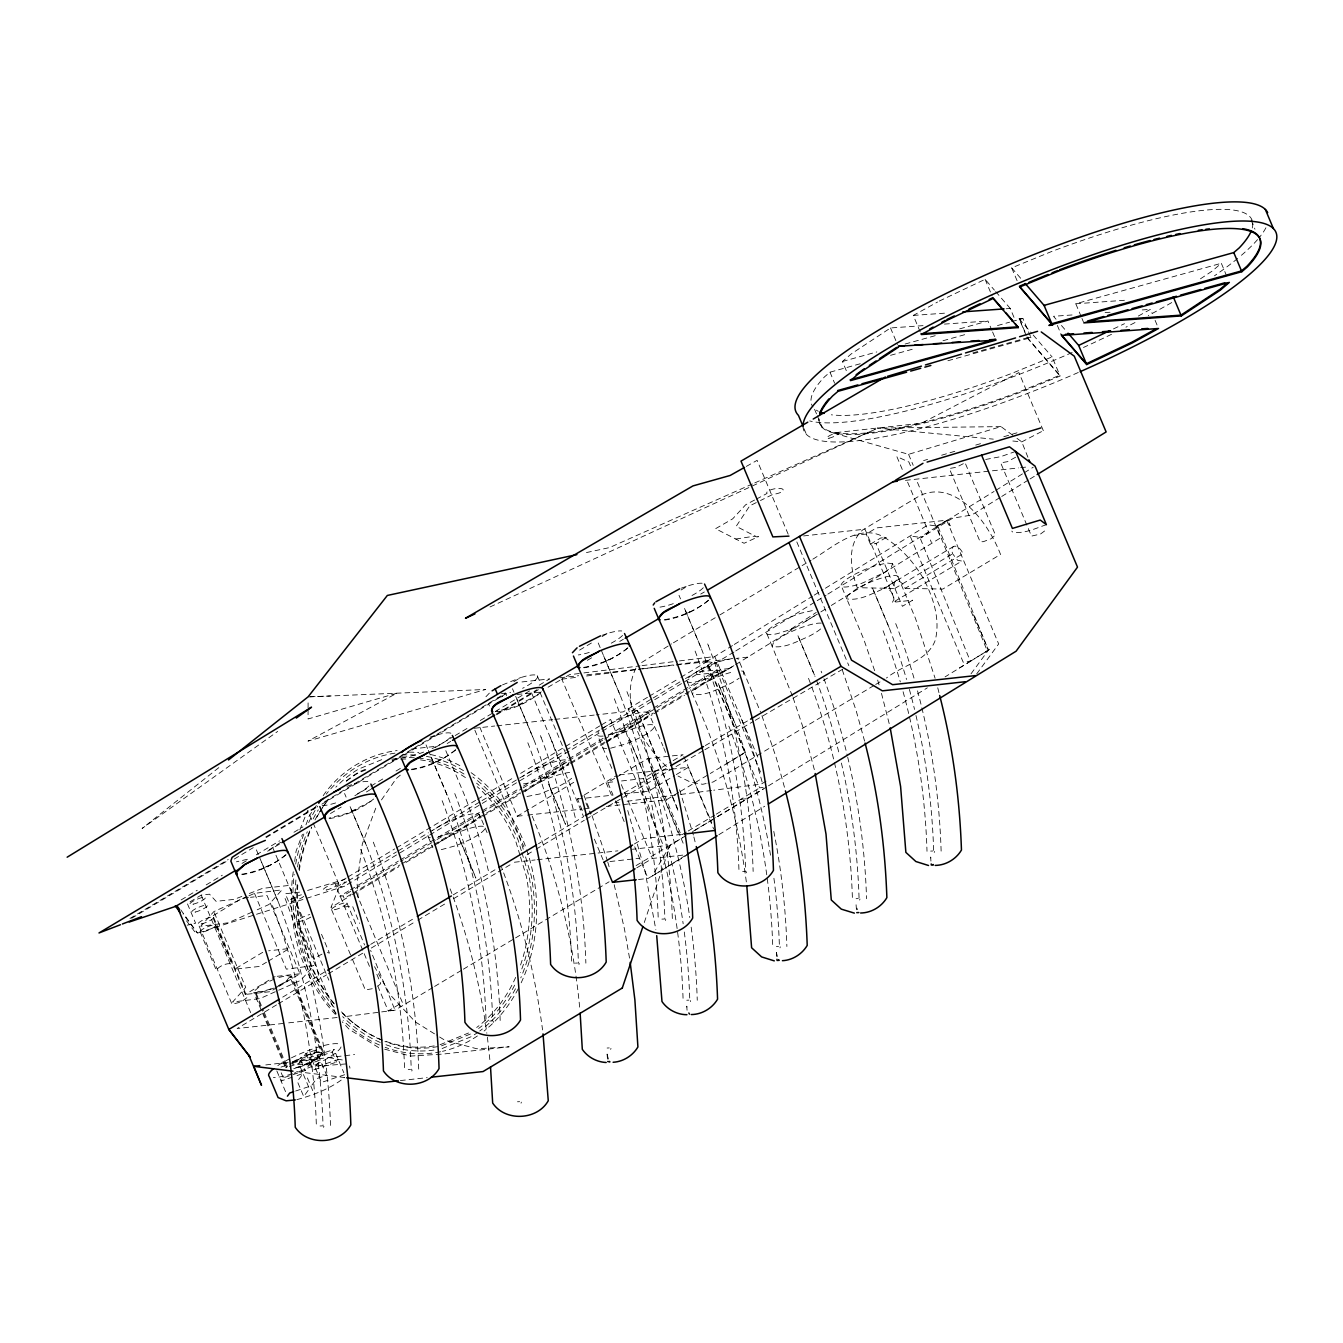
<?xml version="1.0" encoding="UTF-8"?>
<svg xmlns="http://www.w3.org/2000/svg" width="1343" height="1343" viewBox="0 0 1343 1343"><rect width="100%" height="100%" fill="white"/><g stroke="black" fill="none" stroke-linecap="round" stroke-linejoin="round"><path stroke-width="0.75" stroke-dasharray="5 3.75" d="M308.084 709.742L308.051 718.975L396.924 693.189L307.983 741.118L485.696 689.463L308.168 696.916M308.084 707.895L308.101 702.355M278.924 985.46L286.126 981.297L289.803 976.781L321.934 1053.214L318.257 1057.73L302.158 1065.687A18.701 3.861 -22.8 0 1 293.949 1068.105M293.278 871.792C285.79 921.902 300.328 977.016 335.246 1014.301M294.671 861.467L296.081 851.143L302.427 834.238M323.613 1127.365L323.915 1126.341M411.814 1071.026L412.116 1069.985M493.284 1022.426L493.586 1021.402M521.034 1103.174L521.353 1102.133M578.967 964.492L579.286 963.468M610.679 1049.403L610.981 1048.379M665.456 920.492L665.775 919.468M690.336 1001.609L690.655 1000.585M746.238 872.799L746.54 871.775M779.981 947.856L780.283 946.832M859.638 900.062L859.956 899.038M934.224 852.469L934.543 851.445M644.287 922.523L670.275 845.083L686.139 835.531M305.952 824.854L309.478 815.47L316.344 805.548M375.755 808.184L362.341 843.857L357.037 883.073L358.279 899.105M299.825 829.907L307.799 810.249L339.645 886.011L330.949 907.465L350.607 895.663M635.944 668.075C618.838 703.648 642.944 746.104 670.056 769.791M670.275 845.083L652.144 876.156L685.501 855.424M485.931 696.732L490.581 691.846M285.74 1067.719L286.831 1066.107M287.587 1065.872L286.563 1067.567M611.871 768.414L602.889 747.984L604.115 744.291M746.339 881.898C737.827 817.132 719.848 753.591 692.518 694.23L693.743 690.52L701.482 684.796A28.002 5.775 -22.8 0 1 732.993 671.903M792.454 696.01L772.191 646.436L773.417 642.743L781.156 637.002A28.002 5.775 -22.8 0 1 821.245 623.169M874.662 670.694L863.717 639.184L846.761 598.844L847.987 595.134L855.726 589.409A28.002 5.775 -22.8 0 1 894.22 575.509A28.002 5.775 -22.8 0 1 883.157 588.922C871.775 593.69 859.352 601.11 846.761 598.844L841.457 586.219M323.21 795.644C339.813 771.335 367.831 753.994 397.125 750.586M381.479 799.924L396.336 778.453L402.547 773.333M295.645 1091.02L311.475 1085.748L316.562 1078.681L326.634 1075.239L316.025 1049.991L308.84 1059.98L313.087 1070.086L336.455 1062.112L338.285 1059.56L315.101 1067.282L320.272 1060.097L310.199 1063.522L305.113 1070.606L283.339 1077.841L281.073 1080.997L292.035 1077.254M316.025 1049.991L305.952 1053.432L298.767 1063.421L309.377 1088.669L303.719 1096.543L297.34 1081.4L303.014 1073.51L293.865 1076.633M289.45 1066.594L332.208 1052.005L334.038 1049.454L343.858 1072.822M970.334 661.327L989.355 649.559L945.069 676.889M971.023 673.817L988.414 650.146L937.85 526.187L928.131 524.828L824.871 588.57M976.663 673.934L998.672 643.969L946.664 520.211L876.408 527.933L866.185 534.078L854.769 535.32M707.291 661.679L675.965 665.02M247.095 896.688L213.856 911.595L200.745 926.301L228.243 922.792L254.079 911.192M285.874 854.685C273.116 865.496 256.748 872.782 240.179 874.948M455.562 749.747C442.787 760.558 426.419 767.843 409.85 770.009M541.246 691.813C528.471 702.624 512.103 709.927 495.533 712.075M627.735 647.813C614.96 658.624 598.592 665.91 582.023 668.075M708.5 600.12C695.741 610.931 679.373 618.216 662.787 620.382M280.67 842.296L267.223 851.177M860.259 363.752L829.991 372.179L824.585 376.812A238.735 49.221 -22.8 0 0 812.951 406.929M846.308 370.668L842.447 361.485L851.412 353.797L890.527 327.961L923.699 325.594M285.992 854.937C272.881 865.328 256.479 872.262 239.91 874.461M329.572 818.592C345.755 815.956 361.368 808.805 374.193 798.581M455.663 749.998C442.569 760.39 426.167 767.34 409.598 769.522M627.836 648.065C614.993 658.389 598.894 664.953 582.677 667.572M708.617 600.371C695.775 610.696 679.659 617.26 663.459 619.878M525.264 791.363L532.181 786.343A28.002 5.775 -22.8 0 1 572.269 772.51M1226.713 276.121L1221.324 263.278L1212.36 270.967L1198.745 279.948M1015.644 457.224L1007.636 461.639L1000.686 462.865L1031.474 536.109L1040.456 534.061L1046.801 529.36M641.618 662.519L671.634 643.868M218.825 767.625L142.106 828.463L277.648 731.431M371.037 801.284L347.518 813.287L329.035 818.105M538.207 694.767L514.671 706.771L495.282 711.589M963.334 463.688L956.283 467.28L949.333 468.522L980.121 541.766L983.294 541.699L991.033 538.778L995.432 535.001L965.466 463.688M438.137 843.018L442.552 840.097A28.002 5.775 -22.8 0 1 481.029 826.197A28.002 5.775 -22.8 0 1 469.966 839.61L456.754 845.435L439.195 850.237M523.518 783.842A28.002 5.775 -22.8 0 0 528.487 782.969L541.078 779.058L567.233 761.783M608.161 735.175L620.735 731.264L648.635 712.848L662.955 745.919M607.439 741.47L611.854 738.549A28.002 5.775 -22.8 0 1 650.331 724.649A28.002 5.775 -22.8 0 1 639.268 738.062L626.056 743.888L609.957 748.42M812.33 610.612L801.385 613.113A28.002 5.775 -22.8 0 0 769.489 628.809A28.002 5.775 -22.8 0 0 777.463 633.627L790.037 629.716L816.242 612.425M377.954 986.031L380.724 983.664L375.839 971.744M289.803 1063.958L306.489 1055.262L315.756 1052.392A20.632 4.247 -22.8 0 1 323.545 1052.24L322.639 1054.977L312.734 1061.524A20.632 4.247 -22.8 0 1 293.731 1068.692M293.899 1061.641L315.521 1052.979A18.701 3.861 -22.8 0 1 321.934 1053.214M718.874 834.708L764.738 806.22M763.177 787.384L759.618 787.854L706.536 661.579L732.506 645.547M734.285 644.455L812.431 596.242M814.211 595.15L823.091 589.661M733.983 652.026L344.429 886.279M735.746 650.935L815.436 601.748M817.216 600.657L826.063 595.201M827.842 594.11L994.072 491.437M995.868 490.329L1022.577 473.81M1024.356 472.702L1033.254 467.196M999.981 497.548L971.677 515.04L952.59 518.213L920.996 537.821L928.718 532.382L906.424 479.333M1001.744 496.457L1028.285 480.055M1030.047 478.964L1035.369 475.674M733.916 665.675L686.29 694.331M735.645 664.6L815.738 615.077M820.842 611.921L829.554 606.532M831.283 605.458L940.738 537.771L916.06 479.065M726.11 763.999L744.744 752.5M766.047 781.156L761.179 784.161L713.737 790.204M716.373 814.11L759.618 787.854M766.735 786.914L693.29 831.283M768.498 785.823L927.325 687.834M817.367 614.104L806.069 621.054L802.577 621.44M959.389 668.059L970.351 661.293L919.854 537.334L910.118 535.975L963.216 662.25L970.351 661.293M693.139 831.3L715.819 817.618M717.565 816.561L763.193 789.046M513.798 681.69L520.698 677.56L526.691 675.915A28.002 5.775 -22.8 0 1 522.578 688.321M129.986 918.444L228.226 859.52M265.729 837.008L317.536 805.934M324.586 801.721L435.014 735.477L440.991 733.849A28.002 5.775 -22.8 0 1 451.584 733.664M436.794 734.42L505.639 693.122L506.697 695.64M131.648 918.259L228.595 860.108M266.3 837.495L316.562 807.344M321.9 804.138L507.301 692.938L510.609 692.568M579.588 650.096L591.659 642.861M602.017 636.649L607.187 633.543A28.002 5.775 -22.8 0 1 621.742 630.975M681.069 589.997L687.969 585.85A28.002 5.775 -22.8 0 1 702.523 583.282M234.286 859.033L253.256 847.651M181.12 899.944L197.253 890.275M206.201 884.903L222.317 875.233M242.025 863.415L247.397 860.191M256.345 854.819L279.629 840.852M293.966 832.257L302.914 826.885M354.854 795.727L369.191 787.132M370.97 786.058L385.307 777.463M396.051 771.016L401.423 767.81M435.451 747.396L453.38 736.635M455.176 735.561L467.717 728.04M480.274 720.503L530.502 690.386L583.584 816.662L538.425 843.757M539.198 685.165L549.64 678.903L519.254 682.244M267.626 851.227L280.133 843.723M330.445 813.539L341.24 807.059M366.404 791.967L371.793 788.744M447.185 743.518L450.711 741.403M496.406 713.989L536.948 689.748M496.591 714.778L538.778 689.479L567.451 757.67M241.841 896.419L234.32 899.34L216.089 901.354L209.525 894.186L201.232 895.093L187.298 903.453L195.591 923.212L187.164 925.209M673.414 642.793L718.102 616.001M719.882 614.926L800.327 566.679M802.107 565.604L811.054 560.232M812.834 559.175C835.296 545.728 862.659 519.825 888.999 540.507C903.436 550.294 914.734 563.808 923.514 578.749C933.267 597.366 940.419 618.938 935.332 640.007C927.912 660.991 902.194 665.238 886.43 678.03M870.432 544.184L880.655 538.039L886.246 537.435L876.022 543.562L870.432 544.184L866.185 534.078M346.141 878.07L335.347 884.533L369.594 966.641M347.938 876.979L394.708 848.927M396.521 847.853L475.674 800.361M477.47 799.286L513.462 777.698M520.648 773.383L563.825 747.48M565.638 746.406L599.817 725.908M601.614 724.834L610.612 719.428L663.476 845.838L632.419 849.263M647.46 697.319L623.169 711.891L596.242 714.862M649.223 696.262L679.105 678.349M680.851 677.292L707.022 661.595L745.247 752.516L710.296 773.484M336.405 887.068L345.117 881.831M346.746 881.763L339.645 886.011L342.096 886.984M348.508 880.689L396.42 851.949M398.2 850.891L428.367 832.794M430.146 831.737L480.257 801.67M482.053 800.596L564.043 751.409M565.823 750.351L599.465 730.172M601.228 729.115L651.355 699.048M653.151 697.974L683.621 679.692M685.417 678.618L715.315 660.689L732.774 658.758M348.66 890.929L339.796 896.251L343.103 895.882L353.746 889.502M350.439 889.855L398.367 861.115M400.13 860.057L521.722 787.116M523.501 786.058L567.065 759.92A28.002 5.775 -22.8 0 0 522.276 776.741M568.794 758.879L603.309 738.197M608.48 735.091L717.246 669.855L696.178 672.171L697.235 674.69L721.611 672.004L729.316 668.529L720.553 669.486L688.959 688.439M355.509 888.445L403.37 859.738M405.15 858.664L435.283 840.6M437.046 839.526L521.42 788.929M523.199 787.871L566.981 761.599M568.744 760.541L602.722 740.161M604.501 739.103L687.196 689.496M351.362 894.102L344.177 898.4L343.103 895.882M353.159 893.011L399.895 864.993M401.691 863.902L432.245 845.586M434.041 844.512L520.312 792.756M522.108 791.682L568.844 763.647M570.641 762.572L604.786 742.091M606.583 741L653.319 712.982M655.115 711.891L721.611 672.004L720.553 669.486M352.403 894.589L398.871 866.722M406.022 862.424L432.832 846.342M434.628 845.284L481.13 817.383M482.926 816.309L520.564 793.73M522.36 792.655L568.861 764.755M570.624 763.697L604.266 743.518M606.046 742.461L652.228 714.761M654.024 713.687L684.494 695.405M262.741 952.305L234.622 969.176L259.484 966.44L266.502 962.226M953.681 546.4L883.979 588.217L885.222 587.949A8.394 4.684 59 0 1 893.229 595.503L893.968 599.297L892.155 602.873L961.873 561.055L957.677 560.333L952.607 553.786A8.394 4.684 59 0 1 954.923 546.131A8.394 4.684 59 0 1 962.948 553.685L905.182 588.335A8.394 4.684 59 0 0 897.158 580.78A8.394 4.684 59 0 0 894.858 588.435L857.27 587.68C850.32 569.432 846.728 544.754 862.525 530.049L920.274 495.416C957.139 478.897 989.254 524.727 1000.535 554.424L942.769 589.073L905.182 588.335M268.264 961.168L289.349 948.527L268.65 950.81M894.858 588.435L952.607 553.786M479.82 727.201L517.24 816.242L574.804 781.71M248.421 897.544L242.21 898.215L212.328 916.144L245.249 994.441L275.114 976.512M582.342 810.5L577.507 799.018L582.711 795.895M584.44 794.855L617.344 775.112M577.507 799.018L613.046 795.106L607.741 782.482L614.658 778.319M616.403 777.278L647.578 758.577L683.117 754.682L669.25 762.992M277.128 987.491L270.094 991.705L245.249 994.441M278.874 986.433L299.976 973.776L267.056 895.479L250.486 897.309M621.557 780.954L643.28 778.571L667.521 764.033M282.735 997.11L325.845 971.258M370.685 944.364L415.507 917.47M453.179 894.891L497.565 868.25M276.507 1004.9L237.107 1028.537L284.313 1023.332M278.303 1003.842L326.584 974.867M328.38 973.793L364.138 952.338M371.289 948.057L416.011 921.231M417.791 920.156L446.413 903M453.565 898.702L496.49 872.967M498.27 871.892L510.793 864.388M527.144 854.568L534.296 850.287M536.075 849.212L584.323 820.271M586.102 819.213L591.86 815.755M624.898 793.797L648.585 791.195L674.555 775.616M676.301 774.575L688.422 767.306L713.603 828.866M678.651 792.454L666.363 799.84L622.867 804.625M680.414 791.413L708.533 774.542M873.924 685.534L713.049 782.029L707.879 783.154M875.703 684.46L884.651 679.105M634.4 843.958L643.314 838.603L682.815 834.255M937.901 526.187L936.44 526.355L947.755 520.06L950.105 525.784L947.755 520.06L936.407 526.288L987.021 650.264M377.702 985.896L388.228 1010.943L402.363 1002.449L355.626 891.265M686.491 832.039L681.22 835.195L628.138 708.919L637.438 710.531L678.534 811.222M688.254 830.981L714.61 815.167M432.799 987.541L395.027 1010.188L343.422 1016.819M434.595 986.45L461.589 970.267M463.385 969.193L513.765 938.975M515.561 937.901L609.118 881.78M636.095 865.597L682.697 837.646M636.8 867.813L652.379 858.462L687.918 854.551L648.081 878.456L638.21 879.531M587.344 660.32L594.546 656.106M619.744 641.4L623.337 639.285M700.727 594.076L704.336 591.978M548.045 687.213L560.081 680.179M611.485 795.207L561.81 679.172L569.398 674.74L581.872 673.179M623.975 793.075L669.167 766.668M705.327 745.55L748.722 720.184M593.27 814.932L674.253 767.625M676.049 766.584L703.061 750.804M704.857 749.763L753.44 721.376M755.253 720.318L845.234 667.756M746.322 466.407L757.116 460.347L788.173 534.229M920.224 331.922L913.29 315.42L937.548 302.024M1138.344 316.041L1150.481 309.343L1152.025 313.02M289.719 1058.704L281.711 1063.119A39.199 8.075 -22.8 0 0 275.281 1067.366M292.539 1061.877L301.503 1057.31M754.565 500.049L745.667 504.767L732.64 518.868L715.534 528.706L744.106 543.277L758.526 536.612L756.713 536.931L736.199 526.305L749.763 505.824L758.694 501.409M756.344 499.109L767.021 493.469A8.394 2.636 -10.5 0 1 774.088 488.886A8.394 2.636 -10.5 0 1 783.221 490.212A8.394 2.636 -10.5 0 1 772.98 494.325L760.474 500.519M1041.53 431.607L1021.771 441.881L1009.583 440.705M685.803 613.852L691.93 610.78M605.021 661.545L611.149 658.473M518.532 705.545L524.66 702.473M432.849 763.462L438.976 760.407M351.379 812.062L357.507 809.006M269.305 865.345L263.043 868.115M939.277 301.067L985.107 279.327L994.374 290.071M1113.481 328.901L1124.494 323.68M502.5 684.896L520.698 677.56M275.835 987.34L288.191 980.541L291.414 975.824L323.545 1052.24M490.044 606.935L875.334 429.256L754.262 483.144M248.942 895.848L254.482 893.364L281.98 889.855L268.852 904.561L255.925 910.369M752.399 483.967L609.504 547.591L583.013 553.299M322.001 954.134L315.101 957.744L314.077 959.573L297.777 920.811M365.867 769.875L357.826 773.199A144.406 116.018 83.7 0 0 344.933 782.449M440.118 1044.703L468.522 1032.985M1017.087 280.704L1011.682 267.861L1051.955 251.376A238.735 49.221 -22.8 0 1 1252.398 221.159M819.062 418.865A238.735 49.221 -22.8 0 0 1019.841 392.509L1060.131 376.04L1052.089 356.902L1011.799 373.388A238.735 49.221 -22.8 0 1 831.334 414.802M365.296 769.321L359.252 771.789A145.598 116.992 83.7 0 0 344.681 782.398M790.037 629.716L796.013 627.282M274.274 979.064L260.928 985.393L254.415 990.983L262.624 1011.161M274.173 988.028L261.6 992.259L253.793 992.393L285.925 1068.827M470.403 1034.026L441.746 1045.761A145.598 116.992 83.7 0 1 384.937 1041.48M381.748 759.651L358.329 769.186A148.401 119.242 83.7 0 0 335.834 787.149M442.116 1048.53L471.326 1036.628A148.401 119.242 83.7 0 0 478.074 1032.196M271.034 988.868L261.818 991.671L255.422 991.436L263.446 1010.557M249.362 893.481L262.54 888.361L289.047 885.44L328.867 980.189M1015.61 451.433L1000.72 456.67L985.695 459.457M1046.398 524.677C1035.654 528.235 1024.155 534.229 1012.605 531.996L1011.783 531.106M681.371 588.133L687.969 585.85M602.235 635.256L607.187 633.543M372.28 988.717L365.33 989.959L352.487 959.406M306.405 1055.497L315.286 1052.727A19.759 4.079 -22.8 0 1 322.756 1052.593L319.668 1057.126L312.382 1061.474A19.759 4.079 -22.8 0 1 294.184 1068.356M280.989 1067.097L286.714 1065.2M292.203 1063.371L334.038 1049.454M344.664 1074.719L321.464 1082.424L310.854 1057.176M307.581 890.459L345 879.296M1043.326 430.667L1018.901 372.582L921.567 423.196L833.08 432.916L908.573 454.32L1000.988 426.621L1015.375 437.18M923.581 460.599L927.593 459.407M941.628 455.227L955.679 451.047M975.74 445.087L983.764 442.703M1003.825 436.727L1017.876 432.547M842.447 361.485L876.811 351.933M905.098 344.043L935.416 335.616M959.674 328.867L987.978 320.994L991.822 330.16M890.527 355.324L912.72 349.146M943.004 340.736L967.212 333.987M997.496 325.56L1009.6 322.186M1011.615 321.632L1022.93 318.476L1030.971 337.613L944.985 361.552M1081.182 316.612L1075.793 303.77L1221.324 263.278M972.903 352.89L1030.635 336.824M354.384 783.842L359.521 782.432A28.002 5.775 -22.8 0 1 370.114 782.247M247.397 859.285L236.452 861.803M278.924 977.452L286.663 975.673L290.625 976.16L322.756 1052.593M296.853 1099.648C313.758 1095.015 330.747 1088.552 344.563 1077.522L292.992 1071.177M706.149 783.54L702.708 784.295L690.755 782.247L677.997 776.019M346.309 1063.908L325.107 1065.587L291.985 1064.126M732.657 658.389L721.711 660.907A28.002 5.775 -22.8 0 0 689.815 676.603A28.002 5.775 -22.8 0 0 697.789 681.405L703.782 679.776A28.002 5.775 -22.8 0 0 733.899 665.49M735.779 539.03L755.068 536.075M561.81 679.172L578.313 677.073M586.555 676.016L640.191 669.183M642.256 668.915L708.248 660.521M614.741 802.829L618.854 802.291M627.114 801.251L678.668 794.67M680.733 794.418L711.672 790.473M583.936 672.91L640.007 665.876M642.072 665.624L677.376 661.192M679.457 660.924L714.745 656.509L758.728 759.231M265.796 1064.932L290.894 1061.994M292.707 1061.793L354.586 1054.557M905.451 480.358L1018.582 467.918M1020.646 467.683L1028.872 466.776M803.584 535.941L864.993 529.192L895.63 602.05L912.636 600.187L902.395 606.314L876.022 543.562M559.981 677.762L578.632 675.714M586.908 674.807L636.616 669.334M638.68 669.116L673.884 665.238M747.749 657.113L736.367 658.372L738.281 659.094L760.507 711.975M501.493 693.576L505.639 693.122M517.055 694.499L539.45 692.233M986.937 650.314L988.448 650.096L973.507 614.792M474.062 728.292L494.761 726.009M496.843 725.791L552.762 719.63M554.827 719.412L594.177 715.08M411.629 748.991L436.475 746.255M619.324 774.894L688.422 767.306M607.741 782.482L613.667 781.827M517.24 816.242L525.533 815.319M527.598 815.1L581.452 809.174M583.517 808.956L591.793 808.033M606.297 806.438L620.802 804.843M740.967 799.354L747.766 798.615M514.369 862.24L535.085 859.956M537.15 859.738L617.914 850.841M344.647 886.162L197.505 933.116L195.054 932.16L186.375 920.66M299.539 892.172L285.304 893.733L337.328 1017.49L286.328 1023.097M609.923 861.535L639.537 858.278M344.496 906.928L352.504 906.055L359.588 923.413M277.195 976.294L299.976 973.776M388.228 1010.943L395.027 1010.188L370.618 950.408M400.365 1080.578L427.225 1077.64M913.29 315.42L946.295 313.053M1006.142 308.756L1010.255 308.47L1014.888 319.466M1075.793 303.77L1125.552 300.211M944.431 324.099L987.978 320.994M1026.086 335.263L1019.152 318.761L1022.93 318.476M1072.067 314.967L1053.5 316.293L1056.152 319.365M1105.088 312.6L1113.347 312.012M1142.221 309.931L1150.481 309.343M1026.858 337.093L1030.971 337.613M327.39 952.59L329.421 953.11L320.389 931.606M930.665 851.093L932.781 850.992M742.662 871.422L744.794 871.322M856.079 898.685L858.211 898.585M661.898 919.116L664.013 919.015M776.405 946.479L778.537 946.379M575.408 963.116L577.524 963.015M686.777 1000.233L688.909 1000.132M489.725 1021.049L491.84 1020.949M607.103 1048.027L609.235 1047.926M408.238 1069.632L410.37 1069.532M517.475 1101.78L519.607 1101.68M320.037 1125.988L322.169 1125.887M310.132 696.748L330.344 695.993M606.65 748.706L602.889 747.984L597.585 735.36M526.976 796.5L539.785 793.965L559.595 785.856A28.002 5.775 -22.8 0 0 573.058 776.976M1000.988 426.621L877.315 428.064L993.316 439.144M299.304 1061.02L301.084 1061.037M281.812 1063.052L287.922 1063.706M706.536 661.579L716.222 662.955L760.474 772.024M328.766 1057.579L343.17 1060.097M384.652 1049.185L410.622 1056.068L442.871 1054.087L509.148 1046.801L476.899 1048.782L444.919 1040.305L436.257 1034.916M892.524 563.691L886.917 563.002L875.955 565.521A28.002 5.775 -22.8 0 0 844.059 581.217A28.002 5.775 -22.8 0 0 852.05 586.018C863.599 584.339 873.168 576.869 883.56 573.142L891.299 567.401L892.524 563.691L915.523 618.519L935.097 678.282M487.106 832.61L479.333 814.395L477.336 813.64A28.002 5.775 -22.8 0 0 432.647 830.511M434.511 1033.841L415.423 1021.989L390.393 995.045L374.529 966.658M378.659 1047.59L349.146 1029.275L342.196 1021.788M352.151 1022.057L353.091 1022.661M1016.987 438.355L1021.771 441.881L1028.184 457.946M1011.682 267.861L1021.133 278.807M1061.44 325.493L1065.419 330.093M995.7 291.599L1010.255 308.47M1019.152 318.761L1031.844 333.45M1033.187 335.011L1052.089 356.902M1027.194 337.882L1060.131 376.04M180.734 909.799L197.505 933.116L183.001 913.928M603.527 655.619L620.852 696.883A557.781 448.176 83.7 0 1 664.886 919.233M517.038 699.619L534.363 740.883A557.781 448.176 83.7 0 1 578.397 963.25M431.355 757.536L448.68 798.816A557.781 448.176 83.7 0 1 492.713 1021.167M261.684 862.475L278.991 903.755A557.781 448.176 83.7 0 1 323.042 1126.105M1251.105 220.051L1254.966 229.217M1155.098 320.356L1157.414 325.862M1081.954 318.442L1083.499 322.119M1057.361 325.459L1061.222 334.642M1019.69 319.382L1025.078 332.225M1027.731 338.52L1027.395 337.731L1059.795 375.251L1019.522 391.72A238.735 49.221 -22.8 0 1 818.743 420.074M985.107 279.327L992.041 295.846M992.595 331.99L995.683 339.326M890.527 327.961L897.477 344.479M908.573 454.32L913.206 465.333M910.487 465.803L908.892 462.009L896.855 456.603L903.235 471.762M930.363 539.97L931.421 542.505M829.991 372.179L834.607 383.191M816.51 413.879L814.194 408.39A238.735 49.221 -22.8 0 0 818.29 411.277M817.283 415.726L822.235 427.51M889.032 627.382L872.295 587.579L889.62 628.86A557.781 448.176 83.7 0 1 906.559 679.491M804.054 428.736L806.471 434.477M796.819 541.9L848.843 665.658M814.446 674.975L797.725 635.189L815.033 676.452M766.887 633.812L772.191 646.436C784.765 648.719 797.188 641.283 808.57 636.515A28.002 5.775 -22.8 0 0 822.034 627.634M734.772 722.769L718.052 682.966L735.36 724.246A557.781 448.176 83.7 0 1 770.597 855.642M679.004 595.285L680.515 598.894M701.029 647.712L684.309 607.926L701.617 649.189A557.781 448.176 83.7 0 1 745.667 871.54M687.213 681.606L692.518 694.23C705.092 696.497 717.515 689.077 728.896 684.309A28.002 5.775 -22.8 0 0 739.204 678.114M683.872 756.478L711.74 822.789M677.846 810.265L637.438 710.531M647.578 758.577L683.134 843.186M598.223 642.978L600.489 648.4M601.261 650.197L620.265 695.405M645.144 776.539L628.423 736.736L645.731 778A557.781 448.176 83.7 0 1 683.167 923.783M643.28 778.571L648.585 791.195M621.322 784.597L652.379 858.462M615.447 800.848L624.31 821.899M634.719 846.795L648.081 878.456M537.267 675.73L540.306 682.949M585.984 802.963L590.685 814.127M594.395 839.19L604.048 862.156M512.472 688.724L513.933 692.199M515.678 696.362L533.775 739.422M488.399 703.463L489.456 705.982M474.868 730.206L523.921 846.913M445.809 750.67L465.249 796.987A557.781 448.176 83.7 0 1 486.082 861.535L489.037 873.37M426.05 744.912L427.561 748.521M428.316 750.334L448.092 797.339M428.283 836.907L432.832 847.735M344.58 793.512L346.091 797.121M366.605 845.939L349.885 806.136L367.193 847.399A557.781 448.176 83.7 0 1 411.243 1069.767M346.947 903.016L364.591 945.019M331.62 909.782L351.681 957.492M272.931 848.037L275.214 853.443M275.97 855.239L295.561 901.925A557.781 448.176 83.7 0 1 316.394 966.473L318.677 975.555M256.379 849.85L278.404 902.278M332.208 1052.005L336.455 1062.112M254.482 893.364L286.328 969.142L313.826 965.617L300.698 980.34L260.089 998.554L232.591 1002.063L245.719 987.357L213.856 911.595M305.952 1053.432L310.199 1063.522M300.866 1060.5L305.113 1070.606M307.413 1077.959L313.792 1093.118M264.252 1012.454L287.553 1067.87M263.429 1013.075L286.731 1068.474M281.207 1072.788L283.339 1077.841M213.554 917.219L247.263 997.396L241.052 1002.063L231.986 1004.195L198.277 924.018M215.384 925.109L231.667 963.871C226.984 962.662 218.741 966.137 216.324 970.317L200.023 931.555M276.826 1070.891L285.841 1092.363M201.232 895.093L252.45 1016.92M652.883 771.218L678.853 834.691M895.697 623.605L896.369 625.25A566.796 455.428 83.7 0 1 914.734 680.75M883.09 630.757L883.61 632.066A549.74 441.713 83.7 0 1 900.314 681.942M821.127 671.198L821.782 672.843M808.503 678.349L809.023 679.659A549.74 441.713 83.7 0 1 811.155 685.316M741.454 718.992L742.108 720.637A566.796 455.428 83.7 0 1 762.186 782.197M707.711 643.935L708.365 645.58M728.829 726.143L729.367 727.453A549.74 441.713 83.7 0 1 772.745 946.681M695.086 651.086L695.607 652.396A549.74 441.713 83.7 0 1 739.003 871.641M663.677 747.732L666.548 754.934M626.929 691.628L627.584 693.273A566.796 455.428 83.7 0 1 672.356 919.149M651.825 772.745L652.48 774.391A566.796 455.428 83.7 0 1 689.798 917.538M614.305 698.78L614.842 700.089A549.74 441.713 83.7 0 1 658.238 919.334M639.201 779.897L639.721 781.223A549.74 441.713 83.7 0 1 683.117 1000.451M584.004 795.509L591.205 813.539M550.345 737.592L550.932 739.07A557.781 448.176 83.7 0 1 571.765 803.618L576.147 821.127M540.44 735.628L541.095 737.273M527.833 742.78L528.353 744.106A549.74 441.713 83.7 0 1 571.749 963.334M532.197 816.191C557.815 877.583 573.847 942.92 579.823 1009.147M501.56 867.293L502.332 869.223M454.757 793.562L455.411 795.207A566.796 455.428 83.7 0 1 500.184 1021.066M442.132 800.713L442.67 802.023A549.74 441.713 83.7 0 1 486.065 1021.251M450.123 888.865L450.526 889.889C467.968 936.121 480.206 984.301 486.837 1033.271M373.287 842.162L373.942 843.807A566.796 455.428 83.7 0 1 418.714 1069.666M360.663 849.296L361.2 850.623A549.74 441.713 83.7 0 1 404.596 1069.851M285.085 898.501L285.74 900.146A566.796 455.428 83.7 0 1 330.512 1126.005M272.461 905.652L272.982 906.961A549.74 441.713 83.7 0 1 316.377 1126.189M842.262 669.804L856.163 710.699L864.607 741.151M793.125 697.856L803.097 727.654L814.345 769.64M761.934 715.752L776.489 758.493L784.933 788.945M591.961 815.453L607.187 860.04M503.659 872.9C522.612 923.531 535.471 976.361 542.572 1029.93M679.608 789.785L693.374 835.027M627.752 810.484L645.043 871.204L655.854 929.759M519.942 855.122L515.578 840.735A144.406 116.018 83.7 0 0 477.185 786.679M520.53 857.052L526.406 876.475A144.406 116.018 83.7 0 1 520.11 966.305M521.336 850.69L518.213 840.332A145.598 116.992 83.7 0 0 476.564 783.154M521.923 852.671L529.075 876.391A145.598 116.992 83.7 0 1 520.396 972.584M523.233 849.212L520.261 839.291A148.401 119.242 83.7 0 0 472.854 777.009M525.549 856.884L531.291 876.072A148.401 119.242 83.7 0 1 520.782 977.855M877.667 680.062L879.312 685.753M881.478 693.341L889.771 725.925M607.741 861.937L609.907 869.525M937.75 687.784L939.193 693.559M693.861 836.941L695.792 844.613M614.187 884.735L624.478 929.104L629.598 958.466M349.566 1066.04L349.952 1068.172M487.408 1037.216L490.195 1062.917M856.448 909.765L856.062 904.645A32.047 4.768 86.9 0 0 857.438 909.715M607.472 1059.107L607.086 1053.919M930.934 861.081L930.649 857.052A32.047 4.768 86.9 0 0 931.673 861.048M776.69 956.468L776.388 952.372M687.062 1010.238L686.76 1006.192A32.047 4.768 86.9 0 0 687.784 1010.205M1252.734 223.039A238.735 49.221 -22.8 0 1 1251.861 229.334M1265.912 227.773A256.026 52.797 -22.8 0 1 1259.046 237.812M1257.535 239.608A256.026 52.797 -22.8 0 1 1239.27 257.101M1237.675 258.444A256.026 52.797 -22.8 0 1 1214.492 275.785M1171.734 302.561A256.026 52.797 -22.8 0 1 1148.282 315.571M1135.02 322.538A256.026 52.797 -22.8 0 1 1125.938 327.172M1111.517 334.306A256.026 52.797 -22.8 0 1 1083.482 347.451M1072.15 352.521A256.026 52.797 -22.8 0 1 809.695 420.93M1078.295 372.481A256.026 52.797 -22.8 0 1 803.08 427.343M440.538 1051.737A151.138 121.441 83.7 0 1 385.139 1047.305M379.414 1045.005A151.138 121.441 83.7 0 1 343.12 1020.512M336.119 1013.293A151.138 121.441 83.7 0 1 307.346 967.531L307.278 967.413A151.138 121.441 83.7 0 1 294.184 874.259M394.976 753.154A151.138 121.441 83.7 0 0 357.507 766.635L357.406 766.584A151.138 121.441 83.7 0 0 326.248 794.166M408.927 752.147A151.138 121.441 83.7 0 1 418.865 752.634M430.75 754.548A151.138 121.441 83.7 0 1 460.834 766.181M471.108 772.678A151.138 121.441 83.7 0 1 526.02 847.92M526.691 849.867A151.138 121.441 83.7 0 1 520.077 985.09M518.264 988.7A151.138 121.441 83.7 0 1 484.101 1031.004M477.386 1035.957A151.138 121.441 83.7 0 1 442.468 1051.317M295.678 864.086A151.138 121.441 83.7 0 1 304.576 832.14M308.655 822.621A151.138 121.441 83.7 0 1 317.72 806.102M433.957 1050.058A148.401 119.242 83.7 0 1 383.964 1043.981M380.22 1042.453A148.401 119.242 83.7 0 1 342.666 1016.617M334.138 1007.317A148.401 119.242 83.7 0 1 309.394 966.524L298.364 929.742A148.401 119.242 83.7 0 1 295.98 879.027M297.525 866.974A148.401 119.242 83.7 0 1 307.295 831.72M313.171 818.911A148.401 119.242 83.7 0 1 318.308 809.812M401.926 755.102A148.401 119.242 83.7 0 1 418.613 755.303M426.386 756.378A148.401 119.242 83.7 0 1 465.87 772.158M515.511 988.75A148.401 119.242 83.7 0 1 479.736 1031.004M381.026 1039.868A145.598 116.992 83.7 0 1 341.29 1011.648M334.441 1003.892A145.598 116.992 83.7 0 1 311.442 965.499L300.58 929.423A145.598 116.992 83.7 0 1 297.777 885.289M299.271 870.667A145.598 116.992 83.7 0 1 311.61 827.724M316.948 817.031A145.598 116.992 83.7 0 1 318.979 813.472M320.037 811.709A145.598 116.992 83.7 0 1 329.304 798.447M391.887 759.231A145.598 116.992 83.7 0 1 416.364 757.888M418.395 758.073A145.598 116.992 83.7 0 1 466.508 775.683M514.638 985.174A145.598 116.992 83.7 0 1 478.628 1028.486M434.192 1045.895A144.406 116.018 83.7 0 1 340.434 1011.161M333.635 1003.473A144.406 116.018 83.7 0 1 310.77 965.449L299.925 929.709A144.406 116.018 83.7 0 1 297.189 883.862M298.817 869.374A144.406 116.018 83.7 0 1 311.492 827.003M314.984 819.969A144.406 116.018 83.7 0 1 321.162 809.46M322.286 807.781A144.406 116.018 83.7 0 1 328.179 799.723M392.156 760.289A144.406 116.018 83.7 0 1 408.356 758.996M420.477 759.886A144.406 116.018 83.7 0 1 465.903 777.899M515.662 977.385A144.406 116.018 83.7 0 1 476.681 1027.479M541.095 737.29A566.796 455.428 83.7 0 1 585.867 963.149M708.349 645.58A566.796 455.428 83.7 0 1 753.138 871.456M684.292 932.025A557.781 448.176 83.7 0 1 689.782 1000.367M691.158 927.14A566.796 455.428 83.7 0 1 697.252 1000.266M773.921 878.255A557.781 448.176 83.7 0 1 779.41 946.597M773.786 831.367A566.796 455.428 83.7 0 1 786.88 946.496M816.477 680.28A557.781 448.176 83.7 0 1 839.476 755.018M841.406 763.076A557.781 448.176 83.7 0 1 859.084 898.82M823.964 678.702A566.796 455.428 83.7 0 1 847.248 755.286M847.685 757.15A566.796 455.428 83.7 0 1 866.554 898.719M811.86 687.213A549.74 441.713 83.7 0 1 852.419 898.903M909.379 689.412A557.781 448.176 83.7 0 1 914.549 709.44M915.976 715.483A557.781 448.176 83.7 0 1 933.67 851.21M917.538 690.873A566.796 455.428 83.7 0 1 941.124 851.109M903.084 691.729A549.74 441.713 83.7 0 1 927.006 851.294M620.735 731.264A28.002 5.775 -22.8 0 0 648.635 712.848L646.638 712.092A28.002 5.775 -22.8 0 0 601.949 728.964M603.192 736.048A28.002 5.775 -22.8 0 1 598.81 731.65M569.231 762.153A28.002 5.775 -22.8 0 1 541.078 779.058M479.333 814.395A28.002 5.775 -22.8 0 1 444.835 835.094L438.859 836.723A28.002 5.775 -22.8 0 1 435.401 837.394M430.28 837.663A28.002 5.775 -22.8 0 1 428.014 835.396M703.296 587.73A28.002 5.775 -22.8 0 1 691.36 595.839M673.279 603.662A28.002 5.775 -22.8 0 1 659.077 607.237M368.889 785.957A28.002 5.775 -22.8 0 1 356.936 794.049M335.616 802.946A28.002 5.775 -22.8 0 1 321.044 805.515M346.947 786.343A28.002 5.775 -22.8 0 1 353.545 784.077M450.358 737.357A28.002 5.775 -22.8 0 1 432.093 748.571M423.683 752.08A28.002 5.775 -22.8 0 1 402.514 756.932L400.516 756.176A28.002 5.775 -22.8 0 1 400.248 754.648M430.096 737.139A28.002 5.775 -22.8 0 1 435.014 735.477M502.769 696.429A28.002 5.775 -22.8 0 1 496.776 698.058M741.571 670.963A28.002 5.775 -22.8 0 1 742.36 675.428M777.429 956.434A32.047 4.768 86.9 0 1 776.405 952.439M341.021 1046.936A39.199 8.075 -22.8 0 1 334.525 1053.768L328.095 1058.015A39.199 8.075 -22.8 0 1 294.134 1073.208M292.354 1073.779A39.199 8.075 -22.8 0 1 273.401 1077.489M291.448 1057.831A39.199 8.075 -22.8 0 1 340.652 1044.804M622.531 635.44A28.002 5.775 -22.8 0 1 609.067 644.321M589.258 652.413A28.002 5.775 -22.8 0 1 578.296 654.931M303.787 896.436A8.394 1.729 -22.8 0 1 293.059 901.287A8.394 1.729 -22.8 0 1 290.692 899.659A8.394 1.729 -22.8 0 1 301.42 894.791M310.787 917.084A8.394 1.729 -22.8 0 1 300.295 921.281A8.394 1.729 -22.8 0 1 299.371 919.116A8.394 1.729 -22.8 0 1 309.729 914.549M608.463 1059.056A32.047 4.768 86.9 0 1 607.103 1053.986M557.748 804.961L548.75 784.513L565.47 824.317L557.748 804.961M468.103 858.714L459.121 838.284L475.842 878.087L468.103 858.714M829.034 438.221A6.463 1.326 -22.8 0 0 838.552 433.436A6.463 1.326 -22.8 0 0 830.31 435.233A6.463 1.326 -22.8 0 0 829.034 438.221M193.224 904.175A8.394 1.729 -22.8 0 0 205.361 897.913A8.394 1.729 -22.8 0 0 194.265 900.532A8.394 1.729 -22.8 0 0 193.224 904.175M326.5 889.973A8.394 1.729 -22.8 0 0 338.721 883.728A8.394 1.729 -22.8 0 0 327.726 886.246A8.394 1.729 -22.8 0 0 326.5 889.973M195.306 912.048A8.394 1.729 -22.8 0 0 207.258 905.77A8.394 1.729 -22.8 0 0 195.91 908.573A8.394 1.729 -22.8 0 0 195.306 912.048M201.534 923.917A8.394 1.729 -22.8 0 0 213.671 917.672A8.394 1.729 -22.8 0 0 202.558 920.274A8.394 1.729 -22.8 0 0 201.534 923.917M334.793 909.715A8.394 1.729 -22.8 0 0 347.031 903.47A8.394 1.729 -22.8 0 0 336.035 906.005A8.394 1.729 -22.8 0 0 334.793 909.715M203.616 931.79A8.394 1.729 -22.8 0 0 215.552 925.528A8.394 1.729 -22.8 0 0 204.203 928.315A8.394 1.729 -22.8 0 0 203.616 931.79"/><path stroke-width="1.5" d="M622.279 988.045L642.944 926.485M236.855 871.271L235.881 872.211L237.14 874.108M281.912 838.603C323.663 928.214 348.005 1026.002 350.825 1124.947C339.829 1144.538 307.732 1146.083 295.242 1127.281C292.522 1040.12 272.797 953.429 236.334 874.159L236.721 870.986M236.032 872.564L245.114 864.304L257.285 858.076A28.002 5.775 -22.8 0 1 287.486 852.738M370.869 784.06C412.301 873.118 436.173 970.334 439.043 1068.592C428.031 1088.199 395.933 1089.744 383.443 1070.925C380.74 983.781 360.998 897.074 324.536 817.82L324.234 816.225L328.783 811.122L345.487 801.737A28.002 5.775 -22.8 0 1 375.687 796.399M452.339 735.46C493.771 824.518 517.643 921.751 520.513 1020.009C509.517 1039.6 477.403 1041.144 464.93 1022.342C462.21 935.181 442.468 848.491 406.006 769.237L405.704 767.625L410.253 762.522L426.973 753.154A28.002 5.775 -22.8 0 1 457.157 747.799M542.572 688.355C581.855 774.122 603.141 867.863 606.197 962.075C595.201 981.683 563.086 983.227 550.613 964.408C547.894 877.264 528.152 790.557 491.689 711.303L492.847 707.408L495.936 704.588L512.657 695.221A28.002 5.775 -22.8 0 1 542.841 689.882M624.512 633.527C665.943 722.584 689.815 819.818 692.686 918.075C681.69 937.683 649.576 939.21 637.102 920.408C634.383 833.264 614.641 746.557 578.178 667.303L579.337 663.408L582.426 660.588L599.146 651.221A28.002 5.775 -22.8 0 1 629.33 645.882M704.538 584.037C746.288 673.649 770.63 771.436 773.45 870.382C762.455 889.989 730.357 891.517 717.867 872.715C715.148 785.571 695.422 698.864 658.96 619.61L658.658 617.998L663.207 612.895L679.911 603.527A28.002 5.775 -22.8 0 1 710.111 598.189M236.603 871.305L236.217 872.279M257.285 858.076L245.114 864.304L237.09 870.449M325.342 817.769L324.351 817.4C325.308 808.553 339.645 806.27 345.487 801.737M407.836 769.556L405.821 768.8C406.795 759.953 421.114 757.67 426.973 753.154M492.512 711.253L491.504 710.867C492.478 702.02 506.798 699.753 512.657 695.221M572.42 652.715L577.07 647.83M580.008 667.622L577.994 666.867C579.84 658.154 592.464 655.585 599.146 651.221M653.202 605.021L654.696 602.839M659.766 619.543L658.775 619.173C660.353 610.461 673.481 607.926 679.911 603.527M287.436 1096.157L289.702 1093.001L293.664 1091.674M228.495 759.97L308.118 696.816L387.338 595.453L576.902 554.609M856.129 374.714L864.22 368.771M906.643 372.212L838.032 391.317L832.626 395.933A238.735 49.221 -22.8 0 0 819.935 414.551M1052.123 324.502L1044.082 305.381L1233.781 252.585L1239.169 247.951A238.735 49.221 -22.8 0 0 1251.323 230.795M1227.536 282.903L1220.065 289.299L1180.95 315.135L1087.645 321.816M1241.822 271.706L1247.211 267.089A238.735 49.221 -22.8 0 0 1059.996 270.514L1019.723 286.982L1052.66 325.14L1048.883 325.409L1241.822 271.706L1233.781 252.585M296.283 718.085L311.526 707.173L67.15 857.203M869.324 365.397L876.123 360.914M879.531 358.665L896.536 347.434M898.568 347.098L859.453 372.934L850.488 380.623L996.019 340.115L898.232 346.309L904.46 345.873M492.109 690.822L500.889 685.652M1181.286 315.924L1220.401 290.088L1229.365 282.399L1083.835 322.908L1181.286 315.924L1173.245 296.786M687.263 854.333L717.128 835.799M768.297 804.021L1016.097 651.204L1077.506 567.132L1035.033 466.105L1009.483 446.816L893.112 481.717L707.929 589.879M1037.132 474.583L1106.128 431.942L1074.282 356.18L1041.245 331.939M895.563 480.19L922.977 463.301M517.223 682.462L98.996 932.965L120.434 924.756M279.143 999.276L228.814 1029.46L249.932 1056.857L228.814 1029.46L176.789 905.702L235.713 870.348M281.929 842.632L325.056 816.762M371.793 788.744L405.939 768.263M452.473 740.346L494.644 715.047M327.642 970.183L368.889 945.438M417.304 916.396L451.382 895.966M499.26 867.242L536.629 844.831M603.997 862.189L632.603 845.016M604.048 862.156L612.542 882.351L635.054 868.854M714.963 830.444L684.779 834.037M622.38 987.978L483.027 1071.563L431.355 1077.187M807.798 422.189L741 461.119L772.863 536.898L788.962 536.126M813.203 419.033L885.406 376.947M542.354 686.609L578.346 665.574M625.15 638.244L659.346 618.267M585.313 815.654L622.162 794.133M670.98 765.611L703.531 746.59M750.536 719.143L840.953 666.329L882.385 690.839L965.214 681.724M579.437 646.268L600.59 635.827M655.988 601.731L679.676 588.822M744.526 467.414L730.139 475.472L692.954 485.914L465.501 618.25L474.952 613.902M929.658 328.985L933.133 327.071M941.796 322.286L945.254 320.373M1156.457 328.649L1132.199 342.029L1086.369 363.768L1061.222 334.642M946.983 319.416L954.319 315.941M968.991 308.991L979.987 303.77M989.153 299.422L992.813 297.676L1003.406 309.948M1018.296 327.591L993.149 298.465L947.319 320.205L921.332 334.541L1018.296 327.591L1015.325 323.747M1068.071 333.165L1078.664 345.42L1109.822 330.647M1086.705 364.557L1132.535 342.818L1158.522 328.481L1061.541 335.431L1086.705 364.557L1078.664 345.42M1025.145 283.843L1019.387 286.21L1052.324 324.351M1028.99 282.282L1048.161 274.425M1052.005 272.864L1057.747 270.514M122.381 924.001L141.485 916.681M265.343 840.416L245.517 848.524L232.07 857.405L230.845 861.115L236.15 873.739M129.247 922.037L176.957 905.921M887.404 376.342L921.449 366.135M925.445 364.943L961.504 354.132M965.499 352.94L1015.56 337.932M1019.572 336.724L1037.585 331.318M927.09 462.076L1040.993 427.913M850.153 379.834L995.683 339.326L989.472 339.779M1051.787 323.713L1241.486 270.917L1246.892 266.3A238.735 49.221 -22.8 0 0 1242.728 228.679M857.875 384.904L837.696 390.528L838.032 391.317M861.921 383.779L882.099 378.172M1087.545 320.994L1103.711 316.495M1107.757 315.37L1127.969 309.746M1132.015 308.621L1142.121 305.801M1146.167 304.676L1152.227 302.998M1156.273 301.873L1176.485 296.249M1180.514 295.124L1200.726 289.484M1204.772 288.359L1224.984 282.735M910.672 371.088L920.778 368.284M924.807 367.159L930.867 365.481M295.292 1099.917L286.143 1100.824L278.085 1097.567L269.154 1076.331A39.199 8.075 -22.8 0 1 273.569 1068.675M248.724 1054.943L261.499 1085.329L253.777 1066.325L259.787 1065.637M893.112 481.717L897.225 481.264M975.438 675.596L892.608 684.695L851.512 660.152L799.488 536.394M612.542 882.351L636.229 879.749M398.3 1080.796L383.829 1082.374L346.662 1077.791M782.415 960.698C792.538 960.178 802.073 954.118 807.21 945.438C805.431 893.33 798.346 841.373 785.42 790.859M613.113 1062.263C623.236 1061.725 632.771 1055.665 637.908 1046.986L634.886 999.88L630.169 962.394M962.813 311.861L1004.077 308.907M920.996 333.752L1017.977 326.819M914.818 345.117L923.128 344.53M933.486 343.791L941.779 343.187M952.153 342.448L960.446 341.861M970.804 341.122L979.097 340.518M1065.335 334.34L1073.594 333.752M1083.919 333.014L1092.161 332.426M1102.485 331.687L1110.728 331.083M1121.052 330.344L1129.295 329.757M1141.684 328.867L1147.879 328.431M935.198 865.412C945.825 865.295 956.082 859.201 961.454 850.052C959.691 797.943 952.607 745.986 939.664 695.473M860.611 913.005C871.254 912.904 881.512 906.794 886.867 897.644C885.104 845.553 878.02 793.579 865.093 743.065M691.309 1014.553C701.953 1014.452 712.21 1008.341 717.565 999.192C715.819 947.755 708.903 896.452 696.262 846.543M856.733 912.652L858.865 912.552M686.961 1014.704C677.191 1014.72 667.471 1009.6 661.981 1001.525L656.71 935.651M606.197 1062.498C596.796 1062.078 587.596 1057.126 582.308 1049.319L580.142 1013.109M854.383 913.139L841.306 909.144L831.283 899.978L826.012 834.104L815.184 773.518M253.777 1066.325L292.992 1071.177M928.533 865.496L915.892 861.535L905.87 852.385L900.599 786.511L890.191 727.856M774.29 960.883L761.632 956.921L751.61 947.772L746.792 885.843M658.96 619.61L659.967 620.013M578.178 667.303L579.202 667.706M491.689 711.303L492.713 711.706M406.006 769.237L408.037 770.026M324.536 817.82L325.56 818.223M236.334 874.159L237.342 874.562M1025.179 283.491L1044.619 306.003M1006.058 313.003L1012.672 320.675M176.789 905.702L179.374 909.127M175.211 905.87L180.163 912.451M1265.341 209.424L1273.382 228.545M1028.889 459.742L1029.963 462.261M1015.61 451.433L1046.398 524.677L1040.271 520.06L1012.404 528.42L981.615 455.176M803.248 426.822L798.43 415.34A256.026 52.797 -22.8 0 1 1000.35 268.432A256.026 52.797 -22.8 0 1 1267.691 212.698M788.929 542.572L840.953 666.329M654.226 608.345L658.775 619.173M573.444 656.039L577.994 666.867M495.164 688.808L497.363 694.029M401.574 758.694L405.821 768.8M319.802 806.572L324.351 817.4M607.707 1061.49L609.89 1061.893A32.047 4.768 86.9 0 1 609.537 1061.406M543.025 1033.875L548.263 1100.74C537.267 1120.347 505.169 1121.892 492.68 1103.073L490.514 1066.879M931.186 863.902L931.32 865.06L933.435 864.959A32.047 4.768 86.9 0 1 933.083 864.472M776.942 959.305L777.077 960.446L779.192 960.346A32.047 4.768 86.9 0 1 778.839 959.859M824.048 413.426A238.735 49.221 -22.8 0 1 820.019 412.083M803.047 425.194A256.026 52.797 -22.8 0 1 1029.04 278.857A256.026 52.797 -22.8 0 1 1275.447 231.265A256.026 52.797 -22.8 0 1 1080.192 371.658M819.616 413.762A238.735 49.221 -22.8 0 1 828.916 398.888M1059.677 269.725A238.735 49.221 -22.8 0 1 1115.932 250.302M1124.158 247.8A238.735 49.221 -22.8 0 1 1130.286 245.987M1134.331 244.812A238.735 49.221 -22.8 0 1 1150.162 240.498M1154.006 239.507A238.735 49.221 -22.8 0 1 1159.647 238.114M1166.983 236.368A238.735 49.221 -22.8 0 1 1171.398 235.378M1175.763 234.437A238.735 49.221 -22.8 0 1 1180.061 233.548M1198.342 230.308A238.735 49.221 -22.8 0 1 1202.136 229.771M1205.796 229.284A238.735 49.221 -22.8 0 1 1209.338 228.864M318.778 803.248A28.002 5.775 -22.8 0 1 323.411 798.363M333.736 792.169A28.002 5.775 -22.8 0 1 340.182 789.113M401.742 752.466A28.002 5.775 -22.8 0 1 421.652 740.513M689.563 1014.099A32.047 4.768 86.9 0 1 688.858 1012.991"/></g></svg>
